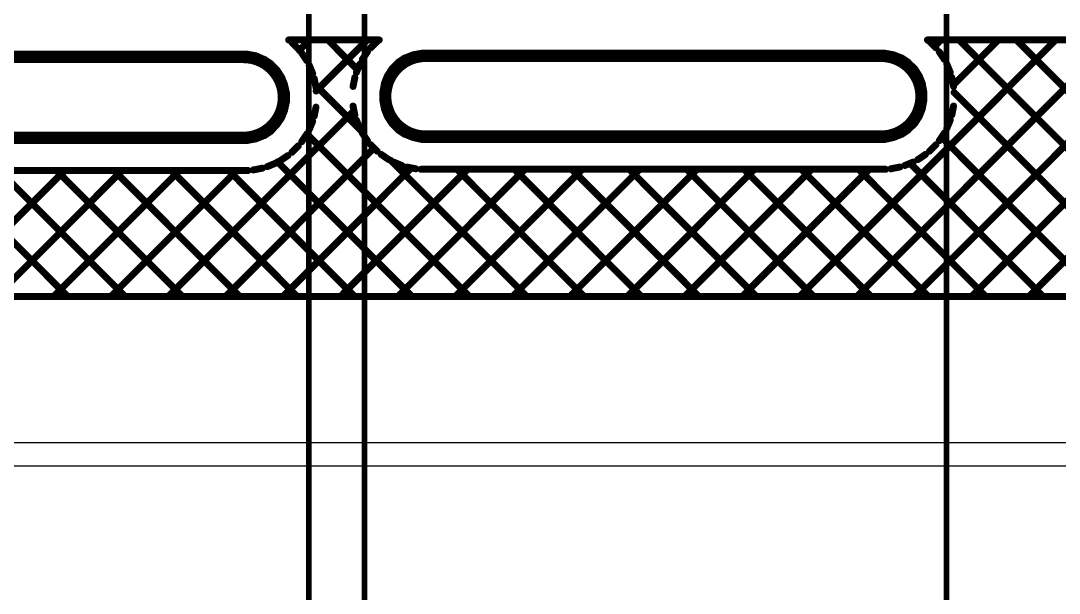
# Model space of a CAD drawing. Header units: inches. Extents: x -4 to 182, y -4 to 85.
# Drawn here: x 10.68 to 33.43, y 11.01 to 23.53 of the extents above; entities that cross this region are included whole.
import ezdxf

# ---------------------------------------------------------------- set-up
doc = ezdxf.new("R2010")
doc.units = ezdxf.units.IN
for name, color, linetype in [('Board Outline', 216, 'Continuous'), ('Bottom Layer', 5, 'Continuous'), ('Multi-Layer', 9, 'Continuous'), ('Top Layer', 1, 'Continuous'), ('Top Overlay', 2, 'Continuous')]:
    doc.layers.add(name, color=color, linetype=linetype)

# ---------------------------------------------------------------- blocks, each defined once
blk = doc.blocks.new('G2RL_1A_E2_CV_HA_DC12_13')
at = {"layer": 'Top Overlay'}
for points in [[(-14.859, 6.401, 0.127, 0.127, 0), (14.199, 6.401, 0.127, 0.127, 0)], [(-14.859, -6.35, 0.127, 0.127, 0), (14.199, -6.35, 0.127, 0.127, 0)]]:
    blk.add_lwpolyline(points, format="xyseb", dxfattribs=at)
blk = doc.blocks.new('G2RL_1A_E2_CV_HA_DC12_14')
at = {"layer": 'Top Overlay'}
blk.add_lwpolyline([(-14.859, -6.35, 0.127, 0.127, 0), (14.199, -6.35, 0.127, 0.127, 0)], format="xyseb", dxfattribs=at)

msp = doc.modelspace()

# ---------------------------------------------------------------- linework, layer by layer
at = {"layer": 'Board Outline'}
for points in [[(5.575, 22.733, 0.254, 0.254, 0), (15.557, 22.733, 0.254, 0.254, 0)], [(15.557, 22.733, 0.254, 0.254, -0.414214), (16.434, 21.857, 0.254, 0.254, 0)], [(18.669, 21.882, 0.254, 0.254, -0.414214), (19.545, 22.758, 0.254, 0.254, 0)], [(19.545, 22.758, 0.254, 0.254, 0), (29.527, 22.758, 0.254, 0.254, 0)], [(29.527, 22.758, 0.254, 0.254, -0.414214), (30.404, 21.882, 0.254, 0.254, 0)], [(16.434, 21.857, 0.254, 0.254, -0.414214), (15.557, 20.98, 0.254, 0.254, 0)], [(19.545, 21.006, 0.254, 0.254, -0.414214), (18.669, 21.882, 0.254, 0.254, 0)], [(30.404, 21.882, 0.254, 0.254, -0.414214), (29.527, 21.006, 0.254, 0.254, 0)], [(5.575, 20.98, 0.254, 0.254, 0), (15.557, 20.98, 0.254, 0.254, 0)], [(19.545, 21.006, 0.254, 0.254, 0), (29.527, 21.006, 0.254, 0.254, 0)]]:
    msp.add_lwpolyline(points, format="xyseb", dxfattribs=at)
for points in [[(15.494, 22.733, 0.127, 0.127, 1), (15.621, 22.733, 0.127, 0.127, 1)], [(15.494, 22.733, 0.127, 0.127, 1), (15.621, 22.733, 0.127, 0.127, 1)], [(19.482, 22.758, 0.127, 0.127, 1), (19.609, 22.758, 0.127, 0.127, 1)], [(19.482, 22.758, 0.127, 0.127, 1), (19.609, 22.758, 0.127, 0.127, 1)], [(29.464, 22.758, 0.127, 0.127, 1), (29.591, 22.758, 0.127, 0.127, 1)], [(29.464, 22.758, 0.127, 0.127, 1), (29.591, 22.758, 0.127, 0.127, 1)], [(16.37, 21.857, 0.127, 0.127, 1), (16.497, 21.857, 0.127, 0.127, 1)], [(16.37, 21.857, 0.127, 0.127, 1), (16.497, 21.857, 0.127, 0.127, 1)], [(18.605, 21.882, 0.127, 0.127, 1), (18.733, 21.882, 0.127, 0.127, 1)], [(18.605, 21.882, 0.127, 0.127, 1), (18.733, 21.882, 0.127, 0.127, 1)], [(30.34, 21.882, 0.127, 0.127, 1), (30.467, 21.882, 0.127, 0.127, 1)], [(30.34, 21.882, 0.127, 0.127, 1), (30.467, 21.882, 0.127, 0.127, 1)], [(15.494, 20.98, 0.127, 0.127, 1), (15.621, 20.98, 0.127, 0.127, 1)], [(15.494, 20.98, 0.127, 0.127, 1), (15.621, 20.98, 0.127, 0.127, 1)], [(19.482, 21.006, 0.127, 0.127, 1), (19.609, 21.006, 0.127, 0.127, 1)], [(19.482, 21.006, 0.127, 0.127, 1), (19.609, 21.006, 0.127, 0.127, 1)], [(29.464, 21.006, 0.127, 0.127, 1), (29.591, 21.006, 0.127, 0.127, 1)], [(29.464, 21.006, 0.127, 0.127, 1), (29.591, 21.006, 0.127, 0.127, 1)]]:
    msp.add_lwpolyline(points, format="xyseb", close=True, dxfattribs=at)
at = {"layer": 'Bottom Layer'}
msp.add_line((-2.006, 13.792), (51.228, 13.792), dxfattribs=at)
at = {"layer": 'Multi-Layer'}
for p, q in [((15.557, 22.86), (5.575, 22.86)), ((15.656, 22.86), (15.557, 22.86)), ((15.557, 22.86), (15.557, 22.86)), ((15.85, 22.822), (15.656, 22.86)), ((16.033, 22.746), (15.85, 22.822)), ((19.07, 22.772), (18.905, 22.662)), ((19.253, 22.847), (19.07, 22.772)), ((19.446, 22.886), (19.253, 22.847)), ((19.545, 22.886), (19.446, 22.886)), ((29.527, 22.886), (19.545, 22.886)), ((29.626, 22.886), (29.527, 22.886)), ((29.527, 22.886), (29.527, 22.886)), ((29.82, 22.847), (29.626, 22.886)), ((30.003, 22.772), (29.82, 22.847)), ((30.167, 22.662), (30.003, 22.772)), ((16.197, 22.636), (16.033, 22.746)), ((16.337, 22.497), (16.197, 22.636)), ((18.905, 22.662), (18.766, 22.522)), ((30.307, 22.522), (30.167, 22.662)), ((16.447, 22.332), (16.337, 22.497)), ((16.523, 22.149), (16.447, 22.332)), ((18.656, 22.358), (18.58, 22.175)), ((18.766, 22.522), (18.656, 22.358)), ((30.417, 22.358), (30.307, 22.522)), ((30.493, 22.175), (30.417, 22.358)), ((16.561, 21.956), (16.523, 22.149)), ((18.58, 22.175), (18.542, 21.981)), ((30.531, 21.981), (30.493, 22.175)), ((16.561, 21.857), (16.561, 21.956)), ((16.561, 21.758), (16.561, 21.857)), ((18.542, 21.981), (18.542, 21.882)), ((18.542, 21.882), (18.542, 21.783)), ((30.531, 21.882), (30.531, 21.981)), ((30.531, 21.783), (30.531, 21.882)), ((16.523, 21.564), (16.561, 21.758)), ((18.542, 21.783), (18.58, 21.589)), ((30.493, 21.589), (30.531, 21.783)), ((16.447, 21.381), (16.523, 21.564)), ((18.58, 21.589), (18.656, 21.407)), ((18.656, 21.407), (18.766, 21.242)), ((30.307, 21.242), (30.417, 21.407)), ((30.417, 21.407), (30.493, 21.589)), ((16.197, 21.077), (16.337, 21.217)), ((16.337, 21.217), (16.447, 21.381)), ((18.766, 21.242), (18.905, 21.102)), ((30.167, 21.102), (30.307, 21.242)), ((15.85, 20.892), (16.033, 20.967)), ((16.033, 20.967), (16.197, 21.077)), ((18.905, 21.102), (19.07, 20.993)), ((19.07, 20.993), (19.253, 20.917)), ((29.82, 20.917), (30.003, 20.993)), ((30.003, 20.993), (30.167, 21.102)), ((5.575, 20.853), (15.557, 20.853)), ((15.557, 20.853), (15.656, 20.853)), ((15.656, 20.853), (15.85, 20.892)), ((19.253, 20.917), (19.446, 20.878)), ((19.446, 20.878), (19.545, 20.878)), ((19.545, 20.878), (19.545, 20.878)), ((19.545, 20.878), (29.527, 20.878)), ((29.527, 20.878), (29.626, 20.878)), ((29.626, 20.878), (29.82, 20.917))]:
    msp.add_line(p, q, dxfattribs=at)
at = {"layer": 'Top Layer'}
msp.add_line((-1.829, 14.3), (38.982, 14.3), dxfattribs=at)
at = {"layer": 'Top Overlay'}
for points in [[(16.546, 23.114, 0.152, 0.152, 0), (18.531, 23.114, 0.152, 0.152, 0)], [(16.618, 23.057, 0.152, 0.152, 0), (16.758, 22.918, 0.152, 0.152, 0)], [(16.78, 22.885, 0.152, 0.152, 0), (17.01, 23.114, 0.152, 0.152, 0)], [(17.149, 21.996, 0.152, 0.152, 0), (18.267, 23.114, 0.152, 0.152, 0)], [(17.405, 23.114, 0.152, 0.152, 0), (18.055, 22.464, 0.152, 0.152, 0)], [(18.345, 22.943, 0.152, 0.152, 0), (18.484, 23.083, 0.152, 0.152, 0)], [(27.74, 17.501, 0.152, 0.152, 0), (33.354, 23.114, 0.152, 0.152, 0)], [(28.998, 17.501, 0.152, 0.152, 0), (34.611, 23.114, 0.152, 0.152, 0)], [(30.255, 17.501, 0.152, 0.152, 0), (35.868, 23.114, 0.152, 0.152, 0)], [(30.542, 23.114, 0.152, 0.152, 0), (52.682, 23.114, 0.152, 0.152, 0)], [(30.588, 23.083, 0.152, 0.152, 0), (30.728, 22.943, 0.152, 0.152, 0)], [(30.698, 22.973, 0.152, 0.152, 0), (30.839, 23.114, 0.152, 0.152, 0)], [(31.109, 22.127, 0.152, 0.152, 0), (32.096, 23.114, 0.152, 0.152, 0)], [(31.235, 23.114, 0.152, 0.152, 0), (36.848, 17.501, 0.152, 0.152, 0)], [(32.492, 23.114, 0.152, 0.152, 0), (34.704, 20.902, 0.152, 0.152, 0)], [(16.832, 22.827, 0.152, 0.152, 0), (16.942, 22.663, 0.152, 0.152, 0)], [(18.161, 22.688, 0.152, 0.152, 0), (18.27, 22.853, 0.152, 0.152, 0)], [(30.802, 22.853, 0.152, 0.152, 0), (30.912, 22.688, 0.152, 0.152, 0)], [(16.997, 22.56, 0.152, 0.152, 0), (17.073, 22.377, 0.152, 0.152, 0)], [(18.03, 22.403, 0.152, 0.152, 0), (18.106, 22.585, 0.152, 0.152, 0)], [(30.967, 22.585, 0.152, 0.152, 0), (31.043, 22.403, 0.152, 0.152, 0)], [(17.107, 22.266, 0.152, 0.152, 0), (17.145, 22.072, 0.152, 0.152, 0)], [(17.957, 22.097, 0.152, 0.152, 0), (17.996, 22.291, 0.152, 0.152, 0)], [(31.077, 22.291, 0.152, 0.152, 0), (31.115, 22.097, 0.152, 0.152, 0)], [(17.134, 22.128, 0.152, 0.152, 0), (18.142, 21.119, 0.152, 0.152, 0)], [(31.127, 21.965, 0.152, 0.152, 0), (35.591, 17.501, 0.152, 0.152, 0)], [(13.911, 17.501, 0.152, 0.152, 0), (17.977, 21.567, 0.152, 0.152, 0)], [(17.107, 21.448, 0.152, 0.152, 0), (17.145, 21.642, 0.152, 0.152, 0)], [(17.957, 21.667, 0.152, 0.152, 0), (17.996, 21.473, 0.152, 0.152, 0)], [(31.077, 21.473, 0.152, 0.152, 0), (31.115, 21.667, 0.152, 0.152, 0)], [(16.997, 21.153, 0.152, 0.152, 0), (17.073, 21.336, 0.152, 0.152, 0)], [(18.03, 21.361, 0.152, 0.152, 0), (18.106, 21.179, 0.152, 0.152, 0)], [(30.967, 21.179, 0.152, 0.152, 0), (31.043, 21.361, 0.152, 0.152, 0)], [(16.832, 20.886, 0.152, 0.152, 0), (16.942, 21.05, 0.152, 0.152, 0)], [(16.946, 21.059, 0.152, 0.152, 0), (20.504, 17.501, 0.152, 0.152, 0)], [(18.161, 21.076, 0.152, 0.152, 0), (18.27, 20.911, 0.152, 0.152, 0)], [(30.802, 20.911, 0.152, 0.152, 0), (30.912, 21.076, 0.152, 0.152, 0)], [(30.851, 20.984, 0.152, 0.152, 0), (34.334, 17.501, 0.152, 0.152, 0)], [(15.168, 17.501, 0.152, 0.152, 0), (18.416, 20.749, 0.152, 0.152, 0)], [(16.618, 20.656, 0.152, 0.152, 0), (16.758, 20.796, 0.152, 0.152, 0)], [(18.345, 20.821, 0.152, 0.152, 0), (18.484, 20.681, 0.152, 0.152, 0)], [(30.588, 20.681, 0.152, 0.152, 0), (30.728, 20.821, 0.152, 0.152, 0)], [(31.512, 17.501, 0.152, 0.152, 0), (34.666, 20.655, 0.152, 0.152, 0)], [(16.078, 20.341, 0.152, 0.152, 0), (16.261, 20.417, 0.152, 0.152, 0)], [(16.303, 20.445, 0.152, 0.152, 0), (19.247, 17.501, 0.152, 0.152, 0)], [(16.364, 20.472, 0.152, 0.152, 0), (16.528, 20.582, 0.152, 0.152, 0)], [(18.575, 20.607, 0.152, 0.152, 0), (18.739, 20.497, 0.152, 0.152, 0)], [(18.783, 20.479, 0.152, 0.152, 0), (21.761, 17.501, 0.152, 0.152, 0)], [(18.842, 20.442, 0.152, 0.152, 0), (19.025, 20.367, 0.152, 0.152, 0)], [(30.048, 20.367, 0.152, 0.152, 0), (30.231, 20.442, 0.152, 0.152, 0)], [(30.163, 20.414, 0.152, 0.152, 0), (33.076, 17.501, 0.152, 0.152, 0)], [(30.334, 20.497, 0.152, 0.152, 0), (30.498, 20.607, 0.152, 0.152, 0)], [(5.476, 20.257, 0.152, 0.152, 0), (15.656, 20.257, 0.152, 0.152, 0)], [(8.882, 17.501, 0.152, 0.152, 0), (11.638, 20.257, 0.152, 0.152, 0)], [(8.947, 20.257, 0.152, 0.152, 0), (11.703, 17.501, 0.152, 0.152, 0)], [(10.139, 17.501, 0.152, 0.152, 0), (12.896, 20.257, 0.152, 0.152, 0)], [(10.204, 20.257, 0.152, 0.152, 0), (12.961, 17.501, 0.152, 0.152, 0)], [(11.396, 17.501, 0.152, 0.152, 0), (14.153, 20.257, 0.152, 0.152, 0)], [(11.461, 20.257, 0.152, 0.152, 0), (14.218, 17.501, 0.152, 0.152, 0)], [(12.653, 17.501, 0.152, 0.152, 0), (15.41, 20.257, 0.152, 0.152, 0)], [(12.718, 20.257, 0.152, 0.152, 0), (15.475, 17.501, 0.152, 0.152, 0)], [(13.976, 20.257, 0.152, 0.152, 0), (16.732, 17.501, 0.152, 0.152, 0)], [(15.233, 20.257, 0.152, 0.152, 0), (17.99, 17.501, 0.152, 0.152, 0)], [(15.773, 20.269, 0.152, 0.152, 0), (15.966, 20.307, 0.152, 0.152, 0)], [(16.425, 17.501, 0.152, 0.152, 0), (19.237, 20.313, 0.152, 0.152, 0)], [(17.682, 17.501, 0.152, 0.152, 0), (20.465, 20.283, 0.152, 0.152, 0)], [(18.94, 17.501, 0.152, 0.152, 0), (21.722, 20.283, 0.152, 0.152, 0)], [(19.136, 20.333, 0.152, 0.152, 0), (19.33, 20.294, 0.152, 0.152, 0)], [(19.446, 20.283, 0.152, 0.152, 0), (29.626, 20.283, 0.152, 0.152, 0)], [(20.197, 17.501, 0.152, 0.152, 0), (22.979, 20.283, 0.152, 0.152, 0)], [(20.236, 20.283, 0.152, 0.152, 0), (23.019, 17.501, 0.152, 0.152, 0)], [(21.454, 17.501, 0.152, 0.152, 0), (24.236, 20.283, 0.152, 0.152, 0)], [(21.494, 20.283, 0.152, 0.152, 0), (24.276, 17.501, 0.152, 0.152, 0)], [(22.711, 17.501, 0.152, 0.152, 0), (25.493, 20.283, 0.152, 0.152, 0)], [(22.751, 20.283, 0.152, 0.152, 0), (25.533, 17.501, 0.152, 0.152, 0)], [(23.969, 17.501, 0.152, 0.152, 0), (26.751, 20.283, 0.152, 0.152, 0)], [(24.008, 20.283, 0.152, 0.152, 0), (26.79, 17.501, 0.152, 0.152, 0)], [(25.226, 17.501, 0.152, 0.152, 0), (28.008, 20.283, 0.152, 0.152, 0)], [(25.265, 20.283, 0.152, 0.152, 0), (28.048, 17.501, 0.152, 0.152, 0)], [(26.483, 17.501, 0.152, 0.152, 0), (29.265, 20.283, 0.152, 0.152, 0)], [(26.523, 20.283, 0.152, 0.152, 0), (29.305, 17.501, 0.152, 0.152, 0)], [(27.78, 20.283, 0.152, 0.152, 0), (30.562, 17.501, 0.152, 0.152, 0)], [(29.037, 20.283, 0.152, 0.152, 0), (31.819, 17.501, 0.152, 0.152, 0)], [(29.743, 20.294, 0.152, 0.152, 0), (29.936, 20.333, 0.152, 0.152, 0)], [(32.769, 17.501, 0.152, 0.152, 0), (34.917, 19.649, 0.152, 0.152, 0)], [(-3.508, 17.501, 0.152, 0.152, 0), (52.682, 17.501, 0.152, 0.152, 0)]]:
    msp.add_lwpolyline(points, format="xyseb", dxfattribs=at)
for points in [[(16.508, 23.114, 0.0762, 0.0762, 1), (16.584, 23.114, 0.0762, 0.0762, 1)], [(16.58, 23.057, 0.0762, 0.0762, 1), (16.657, 23.057, 0.0762, 0.0762, 1)], [(16.72, 22.918, 0.0762, 0.0762, 1), (16.796, 22.918, 0.0762, 0.0762, 1)], [(16.971, 23.114, 0.0762, 0.0762, 1), (17.048, 23.114, 0.0762, 0.0762, 1)], [(17.367, 23.114, 0.0762, 0.0762, 1), (17.443, 23.114, 0.0762, 0.0762, 1)], [(18.229, 23.114, 0.0762, 0.0762, 1), (18.305, 23.114, 0.0762, 0.0762, 1)], [(18.306, 22.943, 0.0762, 0.0762, 1), (18.383, 22.943, 0.0762, 0.0762, 1)], [(18.446, 23.083, 0.0762, 0.0762, 1), (18.522, 23.083, 0.0762, 0.0762, 1)], [(18.493, 23.114, 0.0762, 0.0762, 1), (18.569, 23.114, 0.0762, 0.0762, 1)], [(30.504, 23.114, 0.0762, 0.0762, 1), (30.58, 23.114, 0.0762, 0.0762, 1)], [(30.55, 23.083, 0.0762, 0.0762, 1), (30.627, 23.083, 0.0762, 0.0762, 1)], [(30.66, 22.973, 0.0762, 0.0762, 1), (30.736, 22.973, 0.0762, 0.0762, 1)], [(30.69, 22.943, 0.0762, 0.0762, 1), (30.766, 22.943, 0.0762, 0.0762, 1)], [(30.801, 23.114, 0.0762, 0.0762, 1), (30.877, 23.114, 0.0762, 0.0762, 1)], [(31.197, 23.114, 0.0762, 0.0762, 1), (31.273, 23.114, 0.0762, 0.0762, 1)], [(32.058, 23.114, 0.0762, 0.0762, 1), (32.135, 23.114, 0.0762, 0.0762, 1)], [(32.454, 23.114, 0.0762, 0.0762, 1), (32.53, 23.114, 0.0762, 0.0762, 1)], [(33.316, 23.114, 0.0762, 0.0762, 1), (33.392, 23.114, 0.0762, 0.0762, 1)], [(16.742, 22.885, 0.0762, 0.0762, 1), (16.818, 22.885, 0.0762, 0.0762, 1)], [(16.794, 22.827, 0.0762, 0.0762, 1), (16.87, 22.827, 0.0762, 0.0762, 1)], [(18.122, 22.688, 0.0762, 0.0762, 1), (18.199, 22.688, 0.0762, 0.0762, 1)], [(18.232, 22.853, 0.0762, 0.0762, 1), (18.309, 22.853, 0.0762, 0.0762, 1)], [(30.764, 22.853, 0.0762, 0.0762, 1), (30.84, 22.853, 0.0762, 0.0762, 1)], [(30.874, 22.688, 0.0762, 0.0762, 1), (30.95, 22.688, 0.0762, 0.0762, 1)], [(16.904, 22.663, 0.0762, 0.0762, 1), (16.98, 22.663, 0.0762, 0.0762, 1)], [(16.959, 22.56, 0.0762, 0.0762, 1), (17.035, 22.56, 0.0762, 0.0762, 1)], [(18.017, 22.464, 0.0762, 0.0762, 1), (18.093, 22.464, 0.0762, 0.0762, 1)], [(18.067, 22.585, 0.0762, 0.0762, 1), (18.144, 22.585, 0.0762, 0.0762, 1)], [(30.929, 22.585, 0.0762, 0.0762, 1), (31.005, 22.585, 0.0762, 0.0762, 1)], [(17.035, 22.377, 0.0762, 0.0762, 1), (17.111, 22.377, 0.0762, 0.0762, 1)], [(17.069, 22.266, 0.0762, 0.0762, 1), (17.145, 22.266, 0.0762, 0.0762, 1)], [(17.958, 22.291, 0.0762, 0.0762, 1), (18.034, 22.291, 0.0762, 0.0762, 1)], [(17.992, 22.403, 0.0762, 0.0762, 1), (18.068, 22.403, 0.0762, 0.0762, 1)], [(31.005, 22.403, 0.0762, 0.0762, 1), (31.081, 22.403, 0.0762, 0.0762, 1)], [(31.039, 22.291, 0.0762, 0.0762, 1), (31.115, 22.291, 0.0762, 0.0762, 1)], [(17.096, 22.128, 0.0762, 0.0762, 1), (17.172, 22.128, 0.0762, 0.0762, 1)], [(17.107, 22.072, 0.0762, 0.0762, 1), (17.183, 22.072, 0.0762, 0.0762, 1)], [(17.111, 21.996, 0.0762, 0.0762, 1), (17.187, 21.996, 0.0762, 0.0762, 1)], [(17.919, 22.097, 0.0762, 0.0762, 1), (17.996, 22.097, 0.0762, 0.0762, 1)], [(31.071, 22.127, 0.0762, 0.0762, 1), (31.148, 22.127, 0.0762, 0.0762, 1)], [(31.077, 22.097, 0.0762, 0.0762, 1), (31.153, 22.097, 0.0762, 0.0762, 1)], [(31.089, 21.965, 0.0762, 0.0762, 1), (31.165, 21.965, 0.0762, 0.0762, 1)], [(17.107, 21.642, 0.0762, 0.0762, 1), (17.183, 21.642, 0.0762, 0.0762, 1)], [(17.919, 21.667, 0.0762, 0.0762, 1), (17.996, 21.667, 0.0762, 0.0762, 1)], [(17.939, 21.567, 0.0762, 0.0762, 1), (18.015, 21.567, 0.0762, 0.0762, 1)], [(31.077, 21.667, 0.0762, 0.0762, 1), (31.153, 21.667, 0.0762, 0.0762, 1)], [(17.035, 21.336, 0.0762, 0.0762, 1), (17.111, 21.336, 0.0762, 0.0762, 1)], [(17.069, 21.448, 0.0762, 0.0762, 1), (17.145, 21.448, 0.0762, 0.0762, 1)], [(17.958, 21.473, 0.0762, 0.0762, 1), (18.034, 21.473, 0.0762, 0.0762, 1)], [(17.992, 21.361, 0.0762, 0.0762, 1), (18.068, 21.361, 0.0762, 0.0762, 1)], [(31.005, 21.361, 0.0762, 0.0762, 1), (31.081, 21.361, 0.0762, 0.0762, 1)], [(31.039, 21.473, 0.0762, 0.0762, 1), (31.115, 21.473, 0.0762, 0.0762, 1)], [(16.959, 21.153, 0.0762, 0.0762, 1), (17.035, 21.153, 0.0762, 0.0762, 1)], [(18.067, 21.179, 0.0762, 0.0762, 1), (18.144, 21.179, 0.0762, 0.0762, 1)], [(18.104, 21.119, 0.0762, 0.0762, 1), (18.181, 21.119, 0.0762, 0.0762, 1)], [(30.929, 21.179, 0.0762, 0.0762, 1), (31.005, 21.179, 0.0762, 0.0762, 1)], [(16.794, 20.886, 0.0762, 0.0762, 1), (16.87, 20.886, 0.0762, 0.0762, 1)], [(16.904, 21.05, 0.0762, 0.0762, 1), (16.98, 21.05, 0.0762, 0.0762, 1)], [(16.908, 21.059, 0.0762, 0.0762, 1), (16.984, 21.059, 0.0762, 0.0762, 1)], [(18.122, 21.076, 0.0762, 0.0762, 1), (18.199, 21.076, 0.0762, 0.0762, 1)], [(18.232, 20.911, 0.0762, 0.0762, 1), (18.309, 20.911, 0.0762, 0.0762, 1)], [(30.764, 20.911, 0.0762, 0.0762, 1), (30.84, 20.911, 0.0762, 0.0762, 1)], [(30.813, 20.984, 0.0762, 0.0762, 1), (30.889, 20.984, 0.0762, 0.0762, 1)], [(30.874, 21.076, 0.0762, 0.0762, 1), (30.95, 21.076, 0.0762, 0.0762, 1)], [(16.58, 20.656, 0.0762, 0.0762, 1), (16.657, 20.656, 0.0762, 0.0762, 1)], [(16.72, 20.796, 0.0762, 0.0762, 1), (16.796, 20.796, 0.0762, 0.0762, 1)], [(18.306, 20.821, 0.0762, 0.0762, 1), (18.383, 20.821, 0.0762, 0.0762, 1)], [(18.378, 20.749, 0.0762, 0.0762, 1), (18.455, 20.749, 0.0762, 0.0762, 1)], [(18.446, 20.681, 0.0762, 0.0762, 1), (18.522, 20.681, 0.0762, 0.0762, 1)], [(30.55, 20.681, 0.0762, 0.0762, 1), (30.627, 20.681, 0.0762, 0.0762, 1)], [(30.69, 20.821, 0.0762, 0.0762, 1), (30.766, 20.821, 0.0762, 0.0762, 1)], [(16.223, 20.417, 0.0762, 0.0762, 1), (16.299, 20.417, 0.0762, 0.0762, 1)], [(16.265, 20.445, 0.0762, 0.0762, 1), (16.341, 20.445, 0.0762, 0.0762, 1)], [(16.326, 20.472, 0.0762, 0.0762, 1), (16.402, 20.472, 0.0762, 0.0762, 1)], [(16.49, 20.582, 0.0762, 0.0762, 1), (16.566, 20.582, 0.0762, 0.0762, 1)], [(18.536, 20.607, 0.0762, 0.0762, 1), (18.613, 20.607, 0.0762, 0.0762, 1)], [(18.701, 20.497, 0.0762, 0.0762, 1), (18.777, 20.497, 0.0762, 0.0762, 1)], [(18.745, 20.479, 0.0762, 0.0762, 1), (18.821, 20.479, 0.0762, 0.0762, 1)], [(18.804, 20.442, 0.0762, 0.0762, 1), (18.88, 20.442, 0.0762, 0.0762, 1)], [(30.125, 20.414, 0.0762, 0.0762, 1), (30.201, 20.414, 0.0762, 0.0762, 1)], [(30.193, 20.442, 0.0762, 0.0762, 1), (30.269, 20.442, 0.0762, 0.0762, 1)], [(30.296, 20.497, 0.0762, 0.0762, 1), (30.372, 20.497, 0.0762, 0.0762, 1)], [(30.46, 20.607, 0.0762, 0.0762, 1), (30.536, 20.607, 0.0762, 0.0762, 1)], [(11.423, 20.257, 0.0762, 0.0762, 1), (11.499, 20.257, 0.0762, 0.0762, 1)], [(11.6, 20.257, 0.0762, 0.0762, 1), (11.677, 20.257, 0.0762, 0.0762, 1)], [(12.68, 20.257, 0.0762, 0.0762, 1), (12.756, 20.257, 0.0762, 0.0762, 1)], [(12.858, 20.257, 0.0762, 0.0762, 1), (12.934, 20.257, 0.0762, 0.0762, 1)], [(13.938, 20.257, 0.0762, 0.0762, 1), (14.014, 20.257, 0.0762, 0.0762, 1)], [(14.115, 20.257, 0.0762, 0.0762, 1), (14.191, 20.257, 0.0762, 0.0762, 1)], [(15.195, 20.257, 0.0762, 0.0762, 1), (15.271, 20.257, 0.0762, 0.0762, 1)], [(15.372, 20.257, 0.0762, 0.0762, 1), (15.448, 20.257, 0.0762, 0.0762, 1)], [(15.618, 20.257, 0.0762, 0.0762, 1), (15.694, 20.257, 0.0762, 0.0762, 1)], [(15.734, 20.269, 0.0762, 0.0762, 1), (15.811, 20.269, 0.0762, 0.0762, 1)], [(15.928, 20.307, 0.0762, 0.0762, 1), (16.005, 20.307, 0.0762, 0.0762, 1)], [(16.04, 20.341, 0.0762, 0.0762, 1), (16.116, 20.341, 0.0762, 0.0762, 1)], [(18.986, 20.367, 0.0762, 0.0762, 1), (19.063, 20.367, 0.0762, 0.0762, 1)], [(19.098, 20.333, 0.0762, 0.0762, 1), (19.174, 20.333, 0.0762, 0.0762, 1)], [(19.199, 20.313, 0.0762, 0.0762, 1), (19.275, 20.313, 0.0762, 0.0762, 1)], [(19.292, 20.294, 0.0762, 0.0762, 1), (19.368, 20.294, 0.0762, 0.0762, 1)], [(19.408, 20.283, 0.0762, 0.0762, 1), (19.485, 20.283, 0.0762, 0.0762, 1)], [(20.198, 20.283, 0.0762, 0.0762, 1), (20.275, 20.283, 0.0762, 0.0762, 1)], [(20.426, 20.283, 0.0762, 0.0762, 1), (20.503, 20.283, 0.0762, 0.0762, 1)], [(21.456, 20.283, 0.0762, 0.0762, 1), (21.532, 20.283, 0.0762, 0.0762, 1)], [(21.684, 20.283, 0.0762, 0.0762, 1), (21.76, 20.283, 0.0762, 0.0762, 1)], [(22.713, 20.283, 0.0762, 0.0762, 1), (22.789, 20.283, 0.0762, 0.0762, 1)], [(22.941, 20.283, 0.0762, 0.0762, 1), (23.017, 20.283, 0.0762, 0.0762, 1)], [(23.97, 20.283, 0.0762, 0.0762, 1), (24.046, 20.283, 0.0762, 0.0762, 1)], [(24.198, 20.283, 0.0762, 0.0762, 1), (24.274, 20.283, 0.0762, 0.0762, 1)], [(25.227, 20.283, 0.0762, 0.0762, 1), (25.303, 20.283, 0.0762, 0.0762, 1)], [(25.455, 20.283, 0.0762, 0.0762, 1), (25.532, 20.283, 0.0762, 0.0762, 1)], [(26.484, 20.283, 0.0762, 0.0762, 1), (26.561, 20.283, 0.0762, 0.0762, 1)], [(26.713, 20.283, 0.0762, 0.0762, 1), (26.789, 20.283, 0.0762, 0.0762, 1)], [(27.742, 20.283, 0.0762, 0.0762, 1), (27.818, 20.283, 0.0762, 0.0762, 1)], [(27.97, 20.283, 0.0762, 0.0762, 1), (28.046, 20.283, 0.0762, 0.0762, 1)], [(28.999, 20.283, 0.0762, 0.0762, 1), (29.075, 20.283, 0.0762, 0.0762, 1)], [(29.227, 20.283, 0.0762, 0.0762, 1), (29.303, 20.283, 0.0762, 0.0762, 1)], [(29.588, 20.283, 0.0762, 0.0762, 1), (29.664, 20.283, 0.0762, 0.0762, 1)], [(29.704, 20.294, 0.0762, 0.0762, 1), (29.781, 20.294, 0.0762, 0.0762, 1)], [(29.898, 20.333, 0.0762, 0.0762, 1), (29.975, 20.333, 0.0762, 0.0762, 1)], [(30.01, 20.367, 0.0762, 0.0762, 1), (30.086, 20.367, 0.0762, 0.0762, 1)], [(11.358, 17.501, 0.0762, 0.0762, 1), (11.434, 17.501, 0.0762, 0.0762, 1)], [(11.665, 17.501, 0.0762, 0.0762, 1), (11.742, 17.501, 0.0762, 0.0762, 1)], [(12.615, 17.501, 0.0762, 0.0762, 1), (12.692, 17.501, 0.0762, 0.0762, 1)], [(12.923, 17.501, 0.0762, 0.0762, 1), (12.999, 17.501, 0.0762, 0.0762, 1)], [(13.873, 17.501, 0.0762, 0.0762, 1), (13.949, 17.501, 0.0762, 0.0762, 1)], [(14.18, 17.501, 0.0762, 0.0762, 1), (14.256, 17.501, 0.0762, 0.0762, 1)], [(15.13, 17.501, 0.0762, 0.0762, 1), (15.206, 17.501, 0.0762, 0.0762, 1)], [(15.437, 17.501, 0.0762, 0.0762, 1), (15.513, 17.501, 0.0762, 0.0762, 1)], [(16.387, 17.501, 0.0762, 0.0762, 1), (16.463, 17.501, 0.0762, 0.0762, 1)], [(16.694, 17.501, 0.0762, 0.0762, 1), (16.771, 17.501, 0.0762, 0.0762, 1)], [(17.644, 17.501, 0.0762, 0.0762, 1), (17.72, 17.501, 0.0762, 0.0762, 1)], [(17.952, 17.501, 0.0762, 0.0762, 1), (18.028, 17.501, 0.0762, 0.0762, 1)], [(18.902, 17.501, 0.0762, 0.0762, 1), (18.978, 17.501, 0.0762, 0.0762, 1)], [(19.209, 17.501, 0.0762, 0.0762, 1), (19.285, 17.501, 0.0762, 0.0762, 1)], [(20.159, 17.501, 0.0762, 0.0762, 1), (20.235, 17.501, 0.0762, 0.0762, 1)], [(20.466, 17.501, 0.0762, 0.0762, 1), (20.542, 17.501, 0.0762, 0.0762, 1)], [(21.416, 17.501, 0.0762, 0.0762, 1), (21.492, 17.501, 0.0762, 0.0762, 1)], [(21.723, 17.501, 0.0762, 0.0762, 1), (21.799, 17.501, 0.0762, 0.0762, 1)], [(22.673, 17.501, 0.0762, 0.0762, 1), (22.749, 17.501, 0.0762, 0.0762, 1)], [(22.98, 17.501, 0.0762, 0.0762, 1), (23.057, 17.501, 0.0762, 0.0762, 1)], [(23.93, 17.501, 0.0762, 0.0762, 1), (24.007, 17.501, 0.0762, 0.0762, 1)], [(24.238, 17.501, 0.0762, 0.0762, 1), (24.314, 17.501, 0.0762, 0.0762, 1)], [(25.188, 17.501, 0.0762, 0.0762, 1), (25.264, 17.501, 0.0762, 0.0762, 1)], [(25.495, 17.501, 0.0762, 0.0762, 1), (25.571, 17.501, 0.0762, 0.0762, 1)], [(26.445, 17.501, 0.0762, 0.0762, 1), (26.521, 17.501, 0.0762, 0.0762, 1)], [(26.752, 17.501, 0.0762, 0.0762, 1), (26.828, 17.501, 0.0762, 0.0762, 1)], [(27.702, 17.501, 0.0762, 0.0762, 1), (27.778, 17.501, 0.0762, 0.0762, 1)], [(28.009, 17.501, 0.0762, 0.0762, 1), (28.086, 17.501, 0.0762, 0.0762, 1)], [(28.959, 17.501, 0.0762, 0.0762, 1), (29.036, 17.501, 0.0762, 0.0762, 1)], [(29.267, 17.501, 0.0762, 0.0762, 1), (29.343, 17.501, 0.0762, 0.0762, 1)], [(30.217, 17.501, 0.0762, 0.0762, 1), (30.293, 17.501, 0.0762, 0.0762, 1)], [(30.524, 17.501, 0.0762, 0.0762, 1), (30.6, 17.501, 0.0762, 0.0762, 1)], [(31.474, 17.501, 0.0762, 0.0762, 1), (31.55, 17.501, 0.0762, 0.0762, 1)], [(31.781, 17.501, 0.0762, 0.0762, 1), (31.857, 17.501, 0.0762, 0.0762, 1)], [(32.731, 17.501, 0.0762, 0.0762, 1), (32.807, 17.501, 0.0762, 0.0762, 1)], [(33.038, 17.501, 0.0762, 0.0762, 1), (33.115, 17.501, 0.0762, 0.0762, 1)]]:
    msp.add_lwpolyline(points, format="xyseb", close=True, dxfattribs=at)

# ---------------------------------------------------------------- block references
at = {"rotation": 90}
for name, p in [('G2RL_1A_E2_CV_HA_DC12_14', (10.639, 18.627)), ('G2RL_1A_E2_CV_HA_DC12_13', (24.609, 18.653))]:
    msp.add_blockref(name, p, dxfattribs=at)

doc.saveas('drawing.dxf')
